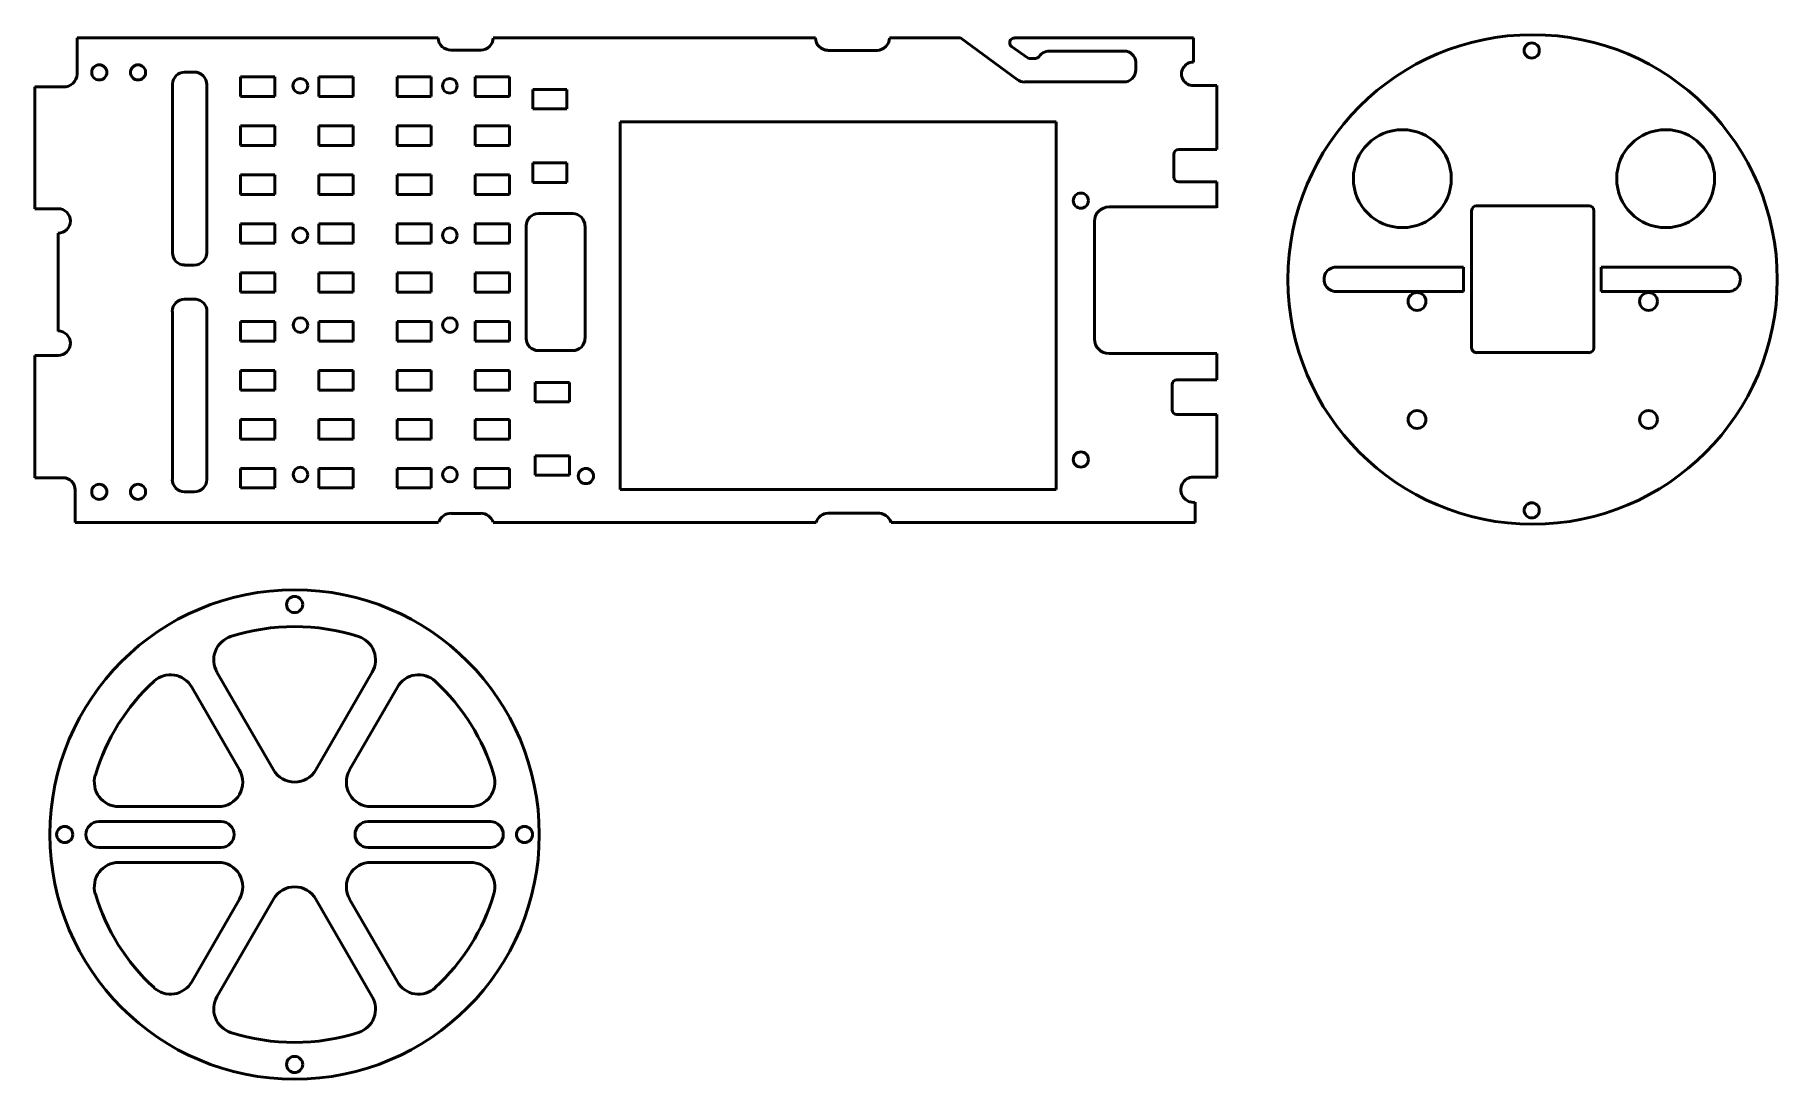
# Model space of a CAD drawing. Header units: inches. Extents: x 1 to 15, y 12.8 to 21.2.
import ezdxf

# ---------------------------------------------------------------- set-up
doc = ezdxf.new("R2010")
doc.units = ezdxf.units.IN
doc.header["$MEASUREMENT"] = 0
doc.layers.add('Visible (ANSI)', color=7, linetype='Continuous', lineweight=50)

msp = doc.modelspace()

# ---------------------------------------------------------------- linework, layer by layer
at = {"layer": 'Visible (ANSI)'}
for p, q in [((1.342, 21.18), (4.247, 21.18)), ((1.342, 21.18), (1.342, 20.889)), ((7.283, 21.18), (4.691, 21.18)), ((8.45, 21.18), (7.878, 21.18)), ((8.45, 21.18), (8.907, 20.845)), ((10.325, 21.18), (8.885, 21.18)), ((10.325, 21.18), (10.325, 20.986)), ((4.353, 21.082), (4.59, 21.082)), ((7.384, 21.08), (7.78, 21.08)), ((8.986, 21.023), (8.862, 21.112)), ((9.786, 21.073), (9.183, 21.073)), ((2.207, 20.906), (2.285, 20.906)), ((9.053, 21.015), (9.008, 21.015)), ((9.862, 20.924), (9.862, 20.967)), ((1.23, 20.787), (1.002, 20.787)), ((1.002, 20.787), (1.002, 19.806)), ((2.11, 20.81), (2.11, 19.452)), ((2.385, 20.805), (2.385, 19.452)), ((2.656, 20.709), (2.656, 20.866)), ((2.656, 20.866), (2.932, 20.866)), ((2.932, 20.866), (2.932, 20.709)), ((3.286, 20.709), (3.286, 20.866)), ((3.286, 20.866), (3.562, 20.866)), ((3.562, 20.866), (3.562, 20.709)), ((3.916, 20.709), (3.916, 20.866)), ((3.916, 20.866), (4.192, 20.866)), ((4.192, 20.866), (4.192, 20.709)), ((4.546, 20.709), (4.546, 20.866)), ((4.546, 20.866), (4.822, 20.866)), ((4.822, 20.866), (4.822, 20.709)), ((5.008, 20.609), (5.008, 20.766)), ((5.008, 20.766), (5.283, 20.766)), ((5.283, 20.766), (5.283, 20.609)), ((8.966, 20.826), (9.763, 20.826)), ((10.325, 20.797), (10.512, 20.797)), ((10.512, 20.797), (10.512, 20.283)), ((2.932, 20.709), (2.656, 20.709)), ((3.562, 20.709), (3.286, 20.709)), ((4.192, 20.709), (3.916, 20.709)), ((4.822, 20.709), (4.546, 20.709)), ((2.656, 20.315), (2.656, 20.473)), ((2.656, 20.473), (2.932, 20.473)), ((2.932, 20.473), (2.932, 20.315)), ((3.286, 20.315), (3.286, 20.473)), ((3.286, 20.473), (3.562, 20.473)), ((3.562, 20.473), (3.562, 20.315)), ((3.916, 20.315), (3.916, 20.473)), ((3.916, 20.473), (4.192, 20.473)), ((4.192, 20.473), (4.192, 20.315)), ((4.546, 20.315), (4.546, 20.473)), ((4.546, 20.473), (4.822, 20.473)), ((4.822, 20.473), (4.822, 20.315)), ((5.283, 20.609), (5.008, 20.609)), ((5.712, 20.504), (9.22, 20.504)), ((5.712, 17.548), (5.712, 20.504)), ((9.22, 20.504), (9.22, 17.548)), ((2.932, 20.315), (2.656, 20.315)), ((3.562, 20.315), (3.286, 20.315)), ((4.192, 20.315), (3.916, 20.315)), ((4.822, 20.315), (4.546, 20.315)), ((10.167, 20.062), (10.167, 20.243)), ((10.207, 20.283), (10.512, 20.283)), ((2.656, 19.921), (2.656, 20.079)), ((2.656, 20.079), (2.932, 20.079)), ((2.932, 20.079), (2.932, 19.921)), ((3.286, 19.921), (3.286, 20.079)), ((3.286, 20.079), (3.562, 20.079)), ((3.562, 20.079), (3.562, 19.921)), ((3.916, 19.921), (3.916, 20.079)), ((3.916, 20.079), (4.192, 20.079)), ((4.192, 20.079), (4.192, 19.921)), ((4.546, 19.921), (4.546, 20.079)), ((4.546, 20.079), (4.822, 20.079)), ((4.822, 20.079), (4.822, 19.921)), ((5.008, 20.018), (5.008, 20.176)), ((5.008, 20.176), (5.283, 20.176)), ((5.283, 20.176), (5.283, 20.018)), ((2.932, 19.921), (2.656, 19.921)), ((3.562, 19.921), (3.286, 19.921)), ((4.192, 19.921), (3.916, 19.921)), ((4.822, 19.921), (4.546, 19.921)), ((5.283, 20.018), (5.008, 20.018)), ((10.512, 20.022), (10.207, 20.022)), ((10.512, 20.022), (10.512, 19.812)), ((1.189, 19.806), (1.002, 19.806)), ((9.646, 19.822), (10.512, 19.822)), ((10.512, 19.822), (10.512, 19.812)), ((10.512, 19.812), (10.512, 19.812)), ((12.563, 18.687), (12.563, 19.79)), ((12.603, 19.829), (13.508, 19.829)), ((13.548, 19.79), (13.548, 18.687)), ((2.656, 19.528), (2.656, 19.685)), ((2.656, 19.685), (2.932, 19.685)), ((2.932, 19.685), (2.932, 19.528)), ((3.286, 19.528), (3.286, 19.685)), ((3.286, 19.685), (3.562, 19.685)), ((3.562, 19.685), (3.562, 19.528)), ((3.916, 19.528), (3.916, 19.685)), ((3.916, 19.685), (4.192, 19.685)), ((4.192, 19.685), (4.192, 19.528)), ((4.546, 19.528), (4.546, 19.685)), ((4.546, 19.685), (4.822, 19.685)), ((4.822, 19.685), (4.822, 19.528)), ((4.956, 19.668), (4.956, 18.763)), ((5.33, 19.767), (5.054, 19.767)), ((5.429, 18.763), (5.429, 19.668)), ((9.528, 18.759), (9.528, 19.703)), ((1.189, 18.822), (1.189, 19.61)), ((2.932, 19.528), (2.656, 19.528)), ((3.562, 19.528), (3.286, 19.528)), ((4.192, 19.528), (3.916, 19.528)), ((4.822, 19.528), (4.546, 19.528)), ((2.206, 19.353), (2.285, 19.353)), ((2.656, 19.134), (2.656, 19.291)), ((2.656, 19.291), (2.932, 19.291)), ((2.932, 19.291), (2.932, 19.134)), ((3.286, 19.134), (3.286, 19.291)), ((3.286, 19.291), (3.562, 19.291)), ((3.562, 19.291), (3.562, 19.134)), ((3.916, 19.134), (3.916, 19.291)), ((3.916, 19.291), (4.192, 19.291)), ((4.192, 19.291), (4.192, 19.134)), ((4.546, 19.134), (4.546, 19.291)), ((4.546, 19.291), (4.822, 19.291)), ((4.822, 19.291), (4.822, 19.134)), ((11.474, 19.337), (12.498, 19.337)), ((12.498, 19.337), (12.498, 19.14)), ((13.605, 19.337), (14.627, 19.337)), ((13.605, 19.14), (13.605, 19.337)), ((2.206, 19.078), (2.297, 19.078)), ((2.932, 19.134), (2.656, 19.134)), ((3.562, 19.134), (3.286, 19.134)), ((4.192, 19.134), (3.916, 19.134)), ((4.822, 19.134), (4.546, 19.134)), ((12.498, 19.14), (11.474, 19.14)), ((14.626, 19.14), (13.605, 19.14)), ((2.108, 18.98), (2.108, 17.627)), ((2.386, 18.98), (2.386, 17.627)), ((2.656, 18.74), (2.656, 18.898)), ((2.656, 18.898), (2.932, 18.898)), ((2.932, 18.898), (2.932, 18.74)), ((3.286, 18.74), (3.286, 18.898)), ((3.286, 18.898), (3.562, 18.898)), ((3.562, 18.898), (3.562, 18.74)), ((3.916, 18.74), (3.916, 18.898)), ((3.916, 18.898), (4.192, 18.898)), ((4.192, 18.898), (4.192, 18.74)), ((4.546, 18.74), (4.546, 18.898)), ((4.546, 18.898), (4.822, 18.898)), ((4.822, 18.898), (4.822, 18.74)), ((2.932, 18.74), (2.656, 18.74)), ((3.562, 18.74), (3.286, 18.74)), ((4.192, 18.74), (3.916, 18.74)), ((4.822, 18.74), (4.546, 18.74)), ((5.054, 18.664), (5.33, 18.664)), ((13.508, 18.648), (12.603, 18.648)), ((1.189, 18.625), (1.002, 18.625)), ((1.002, 18.625), (1.002, 17.641)), ((10.512, 18.64), (9.646, 18.64)), ((10.512, 18.43), (10.512, 18.64)), ((2.656, 18.347), (2.656, 18.504)), ((2.656, 18.504), (2.932, 18.504)), ((2.932, 18.504), (2.932, 18.347)), ((3.286, 18.347), (3.286, 18.504)), ((3.286, 18.504), (3.562, 18.504)), ((3.562, 18.504), (3.562, 18.347)), ((3.916, 18.347), (3.916, 18.504)), ((3.916, 18.504), (4.192, 18.504)), ((4.192, 18.504), (4.192, 18.347)), ((4.546, 18.347), (4.546, 18.504)), ((4.546, 18.504), (4.822, 18.504)), ((4.822, 18.504), (4.822, 18.347)), ((5.029, 18.251), (5.029, 18.409)), ((5.029, 18.409), (5.305, 18.409)), ((5.305, 18.409), (5.305, 18.251)), ((10.153, 18.189), (10.153, 18.391)), ((10.192, 18.43), (10.512, 18.43)), ((2.932, 18.347), (2.656, 18.347)), ((3.562, 18.347), (3.286, 18.347)), ((4.192, 18.347), (3.916, 18.347)), ((4.822, 18.347), (4.546, 18.347)), ((5.305, 18.251), (5.029, 18.251)), ((2.656, 17.953), (2.656, 18.11)), ((2.656, 18.11), (2.932, 18.11)), ((2.932, 18.11), (2.932, 17.953)), ((3.286, 17.953), (3.286, 18.11)), ((3.286, 18.11), (3.562, 18.11)), ((3.562, 18.11), (3.562, 17.953)), ((3.916, 17.953), (3.916, 18.11)), ((3.916, 18.11), (4.192, 18.11)), ((4.192, 18.11), (4.192, 17.953)), ((4.546, 17.953), (4.546, 18.11)), ((4.546, 18.11), (4.822, 18.11)), ((4.822, 18.11), (4.822, 17.953)), ((10.512, 18.15), (10.192, 18.15)), ((10.512, 17.647), (10.512, 18.15)), ((2.932, 17.953), (2.656, 17.953)), ((3.562, 17.953), (3.286, 17.953)), ((4.192, 17.953), (3.916, 17.953)), ((4.822, 17.953), (4.546, 17.953)), ((5.029, 17.661), (5.029, 17.818)), ((5.029, 17.818), (5.305, 17.818)), ((5.305, 17.818), (5.305, 17.661)), ((2.656, 17.559), (2.656, 17.717)), ((2.656, 17.717), (2.932, 17.717)), ((2.932, 17.717), (2.932, 17.559)), ((3.286, 17.559), (3.286, 17.717)), ((3.286, 17.717), (3.562, 17.717)), ((3.562, 17.717), (3.562, 17.559)), ((3.916, 17.559), (3.916, 17.717)), ((3.916, 17.717), (4.192, 17.717)), ((4.192, 17.717), (4.192, 17.559)), ((4.546, 17.559), (4.546, 17.717)), ((4.546, 17.717), (4.822, 17.717)), ((4.822, 17.717), (4.822, 17.559)), ((1.228, 17.641), (1.002, 17.641)), ((1.327, 17.282), (1.327, 17.543)), ((2.206, 17.528), (2.285, 17.528)), ((2.932, 17.559), (2.656, 17.559)), ((3.562, 17.559), (3.286, 17.559)), ((4.192, 17.559), (3.916, 17.559)), ((4.822, 17.559), (4.546, 17.559)), ((5.305, 17.661), (5.029, 17.661)), ((9.22, 17.548), (5.712, 17.548)), ((10.325, 17.647), (10.512, 17.647)), ((10.34, 17.444), (10.34, 17.282)), ((1.327, 17.282), (4.251, 17.282)), ((4.353, 17.355), (4.59, 17.355)), ((7.289, 17.282), (4.689, 17.282)), ((7.779, 17.356), (7.384, 17.356)), ((10.34, 17.282), (7.892, 17.282)), ((2.921, 15.291), (2.467, 16.077)), ((3.262, 15.291), (3.716, 16.077)), ((2.264, 15.957), (2.649, 15.291)), ((3.92, 15.957), (3.535, 15.291)), ((1.517, 14.875), (2.501, 14.875)), ((1.677, 14.995), (2.478, 14.995)), ((3.682, 14.875), (4.667, 14.875)), ((3.706, 14.995), (4.507, 14.995)), ((1.517, 14.667), (2.501, 14.667)), ((3.682, 14.667), (4.667, 14.667)), ((2.478, 14.547), (1.677, 14.547)), ((4.507, 14.547), (3.706, 14.547)), ((2.264, 13.585), (2.649, 14.251)), ((2.921, 14.251), (2.467, 13.465)), ((3.262, 14.251), (3.716, 13.465)), ((3.535, 14.251), (3.92, 13.585))]:
    msp.add_line(p, q, dxfattribs=at)
for centre, radius in [((13.054, 19.237), 1.969), ((13.047, 21.079), 0.0611), ((1.52, 20.903), 0.061), ((1.832, 20.903), 0.0611), ((3.138, 20.795), 0.0591), ((4.341, 20.795), 0.0591), ((12.006, 20.048), 0.394), ((14.125, 20.048), 0.394), ((9.419, 19.871), 0.0611), ((3.138, 19.592), 0.0591), ((4.341, 19.592), 0.0591), ((12.124, 19.06), 0.072), ((13.987, 19.06), 0.072), ((3.139, 18.87), 0.0591), ((4.342, 18.87), 0.0591), ((12.124, 18.11), 0.072), ((13.987, 18.11), 0.072), ((9.419, 17.788), 0.0611), ((3.139, 17.667), 0.0591), ((4.342, 17.667), 0.0591), ((5.436, 17.655), 0.0611), ((1.52, 17.528), 0.061), ((1.832, 17.528), 0.061), ((13.047, 17.379), 0.0611), ((3.092, 14.771), 1.969), ((3.092, 16.621), 0.065), ((1.242, 14.771), 0.065), ((4.942, 14.771), 0.065), ((3.092, 12.921), 0.065)]:
    msp.add_circle(centre, radius, dxfattribs=at)
for centre, radius, start, end in [((4.35, 21.186), 0.104, 183.4162, 271.5689), ((4.589, 21.184), 0.102, 270.57, 357.4578), ((7.384, 21.182), 0.101, 180.9695, 269.9767), ((7.777, 21.181), 0.101, 271.7098, 359.1256), ((8.884, 21.142), 0.0375, 89.7734, 232.7862), ((9.167, 20.972), 0.102, 80.9148, 145.5184), ((9.765, 20.978), 0.0972, 353.8103, 77.9288), ((2.209, 20.806), 0.0996, 91.43, 178.1464), ((2.284, 20.805), 0.101, 0.1708, 89.208), ((9.008, 21.053), 0.0375, 233.5003, 270.0095), ((9.053, 21.053), 0.0375, 270.068, 321.5954), ((9.763, 20.925), 0.0991, 270.0732, 359.5165), ((10.324, 20.891), 0.0948, 89.8843, 270.0322), ((1.237, 20.892), 0.105, 265.9852, 358.6448), ((8.966, 20.924), 0.0984, 233.477, 270), ((10.207, 20.243), 0.0394, 90, 180), ((10.207, 20.062), 0.0394, 180, 270), ((1.189, 19.708), 0.0984, 270.0088, 89.9924), ((9.646, 19.703), 0.118, 90, 180), ((12.603, 19.79), 0.0394, 90.0006, 180.0006), ((13.508, 19.79), 0.0394, 0.0006, 90.0006), ((5.054, 19.668), 0.0984, 90, 180), ((5.33, 19.668), 0.0984, 0, 90), ((2.207, 19.451), 0.0977, 179.1896, 269.557), ((2.285, 19.453), 0.0998, 270, 359.5665), ((11.474, 19.238), 0.0984, 90.0006, 270.0006), ((14.628, 19.238), 0.0984, 268.9762, 90.6745), ((2.206, 18.98), 0.0984, 90, 180), ((2.287, 18.979), 0.0994, 0.1866, 83.7763), ((1.189, 18.724), 0.0984, 270, 90), ((5.054, 18.763), 0.0984, 180, 270), ((5.33, 18.763), 0.0984, 270, 0), ((9.646, 18.759), 0.118, 180, 270), ((12.603, 18.687), 0.0394, 180.0006, 270.0006), ((13.508, 18.687), 0.0394, 270.0006, 0.0006), ((10.192, 18.391), 0.0394, 90, 180), ((10.192, 18.189), 0.0394, 180, 270), ((1.228, 17.543), 0.0984, 0, 90), ((2.206, 17.627), 0.0984, 179.9441, 270), ((2.285, 17.629), 0.101, 270, 358.7443), ((10.326, 17.545), 0.102, 90.9164, 277.8271), ((4.353, 17.249), 0.107, 89.648, 161.6331), ((4.589, 17.25), 0.106, 17.9794, 89.553), ((7.385, 17.257), 0.0991, 90.3683, 165.1362), ((7.788, 17.245), 0.111, 19.5652, 94.46), ((3.092, 14.771), 1.673, 72.0833, 107.9167), ((2.638, 16.176), 0.197, 107.9167, 210), ((3.546, 16.176), 0.197, 330, 72.0833), ((3.092, 14.771), 1.673, 132.5525, 163.4212), ((2.093, 15.859), 0.197, 30, 132.5525), ((4.09, 15.859), 0.197, 47.4475, 150), ((3.092, 14.771), 1.673, 16.5788, 47.4475), ((2.478, 15.192), 0.197, 270, 30), ((3.092, 15.389), 0.197, 210, 330), ((3.706, 15.192), 0.197, 150, 270), ((1.677, 15.192), 0.197, 163.4212, 270), ((4.507, 15.192), 0.197, 270, 16.5788), ((1.517, 14.771), 0.104, 90, 270), ((2.501, 14.771), 0.104, 270, 90), ((3.682, 14.771), 0.104, 90, 270), ((4.667, 14.771), 0.104, 270, 90), ((1.677, 14.35), 0.197, 90, 196.5788), ((2.478, 14.35), 0.197, 330, 90), ((3.706, 14.35), 0.197, 90, 210), ((4.507, 14.35), 0.197, 343.4212, 90), ((3.092, 14.153), 0.197, 30, 150), ((3.092, 14.771), 1.673, 196.5788, 227.4475), ((3.092, 14.771), 1.673, 312.5525, 343.4212), ((2.093, 13.683), 0.197, 227.4475, 330), ((2.638, 13.366), 0.197, 150, 252.0833), ((3.546, 13.366), 0.197, 287.9167, 30), ((4.09, 13.683), 0.197, 210, 312.5525), ((3.092, 14.771), 1.673, 252.0833, 287.9167)]:
    msp.add_arc(centre, radius, start, end, dxfattribs=at)

doc.saveas('drawing.dxf')
